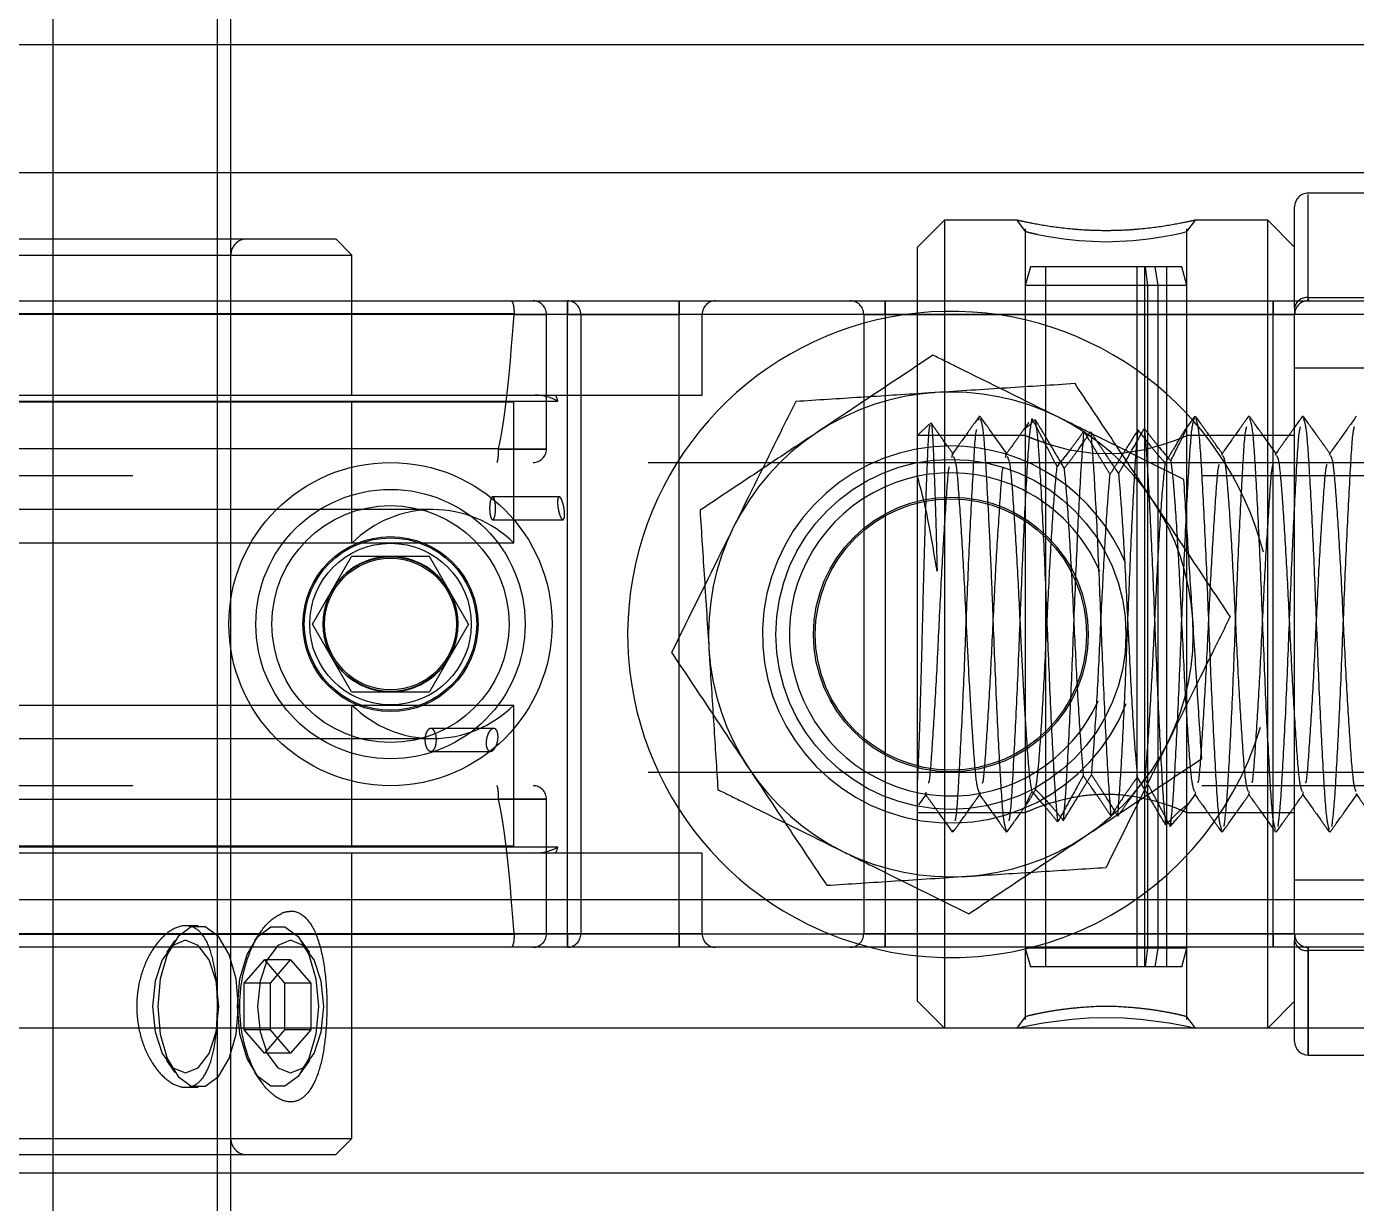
# Model space of a CAD drawing. Header units: metres. Extents: x 0 to 21025, y 0 to 14850.
# Drawn here: x 2088.49 to 2137.86, y 9002.01 to 9045.7 of the extents above; entities that cross this region are included whole.
import ezdxf

# ---------------------------------------------------------------- set-up
doc = ezdxf.new("R2010")
doc.units = ezdxf.units.M
doc.header["$LTSCALE"] = 25
doc.linetypes.add('HIDDEN2', pattern=[4.7625, 3.175, -1.5875])
for name, color, linetype in [('SL1', 8, 'Continuous'), ('SL4', 4, 'Continuous'), ('ST1', 7, 'HIDDEN2')]:
    doc.layers.add(name, color=color, linetype=linetype)

msp = doc.modelspace()

# ---------------------------------------------------------------- linework, layer by layer
at = {"layer": 'SL1'}
for p, q in [((2095.567, 8634.36), (2095.567, 9557.32)), ((2089.467, 8626.447), (2089.467, 9549.408))]:
    msp.add_line(p, q, dxfattribs=at)
at = {"layer": 'SL4'}
for p, q in [((2251.996, 9045.026), (1961.996, 9045.026)), ((2248.996, 9040.269), (1957.238, 9040.269)), ((2215.019, 9035.506), (1988.496, 9035.506)), ((2099.097, 9023.519), (2100.547, 9026.029)), ((2103.445, 9026.029), (2100.547, 9026.029)), ((2104.894, 9023.519), (2103.445, 9026.029)), ((2100.547, 9021.009), (2099.097, 9023.519)), ((2104.894, 9023.519), (2103.445, 9021.009)), ((2100.547, 9021.009), (2103.445, 9021.009)), ((2248.996, 9013.276), (1957.238, 9013.276)), ((2248.821, 9008.519), (1961.996, 9008.519)), ((2100.564, 9004.419), (2100.564, 9008.519)), ((2135.564, 9008.019), (2135.564, 9008.519)), ((2136.064, 9008.519), (2136.064, 9007.519)), ((2136.064, 9007.519), (2145.064, 9007.519)), ((2066.564, 9004.419), (2100.564, 9004.419)), ((2099.964, 9003.819), (2100.564, 9004.419)), ((2067.164, 9003.819), (2099.964, 9003.819)), ((2096.064, 9000.884), (2096.064, 9003.819)), ((2142.802, 9003.134), (2096.064, 9003.134))]:
    msp.add_line(p, q, dxfattribs=at)
for radius in [6, 5, 4.4]:
    msp.add_circle((2101.996, 9023.519), radius, dxfattribs=at)
for centre, radius, start, end in [((2101.996, 9023.519), 2.51, 90, 150), ((2101.996, 9023.519), 2.51, 30, 90), ((2101.996, 9023.519), 2.51, 150, 210), ((2101.996, 9023.519), 2.51, 330, 30), ((2101.996, 9023.519), 2.51, 210, 270), ((2101.996, 9023.519), 2.51, 270, 330), ((2136.064, 9008.019), 0.5, 180, 270)]:
    msp.add_arc(centre, radius, start, end, dxfattribs=at)
at = {"layer": 'ST1'}
for p, q in [((2096.064, 9003.819), (2096.064, 9095.384)), ((2248.996, 9045.026), (1961.996, 9045.026)), ((2145.064, 9039.519), (2136.064, 9039.519)), ((2136.064, 9035.64), (2136.064, 9039.469)), ((2135.564, 9035.261), (2135.564, 9039.019)), ((2122.564, 9038.519), (2121.564, 9037.519)), ((2122.564, 9038.519), (2122.564, 9008.519)), ((2125.25, 9038.519), (2122.564, 9038.519)), ((2125.25, 9038.519), (2125.564, 9038.097)), ((2125.564, 9038.197), (2125.564, 9030.502)), ((2131.564, 9038.097), (2131.879, 9038.519)), ((2131.564, 9030.519), (2131.564, 9038.197)), ((2134.564, 9038.519), (2131.879, 9038.519)), ((2134.564, 9008.519), (2134.564, 9038.519)), ((2135.564, 9037.519), (2134.564, 9038.519)), ((2067.164, 9037.819), (2099.964, 9037.819)), ((2100.564, 9037.219), (2099.964, 9037.819)), ((2066.564, 9037.219), (2100.564, 9037.219)), ((2096.064, 9004.419), (2096.064, 9037.219)), ((2100.564, 9032.019), (2100.564, 9037.219)), ((2121.564, 9009.519), (2121.564, 9037.519)), ((2125.752, 9036.788), (2125.564, 9036.088)), ((2131.377, 9036.788), (2125.752, 9036.788)), ((2126.314, 9036.788), (2126.314, 9010.788)), ((2129.722, 9010.788), (2129.722, 9036.788)), ((2130.009, 9010.788), (2130.009, 9036.788)), ((2130.011, 9036.788), (2130.108, 9036.088)), ((2130.371, 9036.788), (2130.491, 9036.088)), ((2130.814, 9010.788), (2130.814, 9036.788)), ((2131.564, 9036.088), (2131.377, 9036.788)), ((2131.564, 9036.088), (2125.564, 9036.088)), ((2125.564, 9036.088), (2125.564, 9011.488)), ((2130.108, 9036.088), (2130.108, 9011.488)), ((2130.491, 9036.088), (2130.491, 9011.488)), ((2131.564, 9011.488), (2131.564, 9036.088)), ((2251.996, 9035.506), (1951.996, 9035.506)), ((2060.657, 9035.519), (2106.472, 9035.519)), ((2106.472, 9035.519), (2107.289, 9035.519)), ((2107.289, 9035.519), (2108.564, 9035.519)), ((2108.564, 9035.519), (2108.564, 9035.019)), ((2108.564, 9035.519), (2112.714, 9035.519)), ((2108.564, 9035.019), (2108.564, 9035.519)), ((2112.714, 9035.519), (2112.714, 9035.019)), ((2112.714, 9035.519), (2145.064, 9035.519)), ((2112.714, 9035.019), (2112.714, 9035.519)), ((2120.364, 9035.019), (2120.364, 9035.519)), ((2120.364, 9035.519), (2120.364, 9035.019)), ((2134.764, 9035.019), (2134.764, 9035.519)), ((2134.764, 9035.519), (2134.764, 9035.019)), ((2135.564, 9035.261), (2135.564, 9035.019)), ((2136.064, 9035.519), (2136.064, 9035.64)), ((2136.064, 9035.64), (2145.064, 9035.64)), ((2136.064, 9035.64), (2136.064, 9035.519)), ((2113.564, 9035.019), (2053.564, 9035.019)), ((2106.587, 9035.035), (2060.541, 9035.035)), ((2106.586, 9035.019), (2106.587, 9035.035)), ((2107.789, 9035.019), (2106.586, 9035.019)), ((2106.586, 9035.019), (2107.789, 9035.019)), ((2107.789, 9030.019), (2107.789, 9035.019)), ((2108.564, 9035.019), (2107.789, 9035.019)), ((2108.564, 9012.019), (2108.564, 9035.019)), ((2108.564, 9035.019), (2109.064, 9035.019)), ((2109.064, 9035.019), (2108.564, 9035.019)), ((2109.064, 9035.019), (2109.064, 9012.019)), ((2112.714, 9035.019), (2109.064, 9035.019)), ((2109.064, 9035.019), (2112.714, 9035.019)), ((2112.714, 9012.019), (2112.714, 9035.019)), ((2145.064, 9035.019), (2112.714, 9035.019)), ((2113.564, 9032.019), (2113.564, 9035.019)), ((2119.564, 9035.019), (2120.364, 9035.019)), ((2119.564, 9035.019), (2119.564, 9012.019)), ((2120.364, 9035.019), (2119.564, 9035.019)), ((2120.364, 9035.019), (2134.764, 9035.019)), ((2120.364, 9035.019), (2120.364, 9012.019)), ((2134.764, 9035.019), (2135.564, 9035.019)), ((2134.764, 9012.019), (2134.764, 9035.019)), ((2135.564, 9035.019), (2134.764, 9035.019)), ((2135.564, 9012.019), (2135.564, 9035.019)), ((2145.064, 9033.019), (2135.564, 9033.019)), ((2058.917, 9031.796), (2108.211, 9031.796)), ((2083.564, 9032.019), (2113.564, 9032.019)), ((2060.554, 9031.769), (2106.575, 9031.769)), ((2100.564, 9026.524), (2100.564, 9031.769)), ((2106.575, 9026.524), (2106.575, 9031.769)), ((2122.002, 9030.956), (2121.564, 9030.519)), ((2123.836, 9031.085), (2123.87, 9031.246)), ((2125.564, 9030.842), (2125.564, 9016.782)), ((2125.697, 9031.002), (2125.602, 9030.884)), ((2125.693, 9031.005), (2125.645, 9030.937)), ((2131.858, 9031.241), (2131.539, 9030.793)), ((2131.564, 9016.742), (2131.564, 9030.8)), ((2133.858, 9031.189), (2133.87, 9031.246)), ((2135.858, 9031.189), (2135.87, 9031.246)), ((2125.603, 9030.519), (2121.564, 9030.519)), ((2135.564, 9030.519), (2131.564, 9030.519)), ((2061.117, 9030.035), (2106.011, 9030.035)), ((2106.011, 9030.035), (2106.009, 9030.019)), ((2106.009, 9030.019), (2107.789, 9030.019)), ((2107.789, 9030.019), (2106.009, 9030.019)), ((2122.834, 9029.701), (2122.87, 9029.84)), ((2124.834, 9029.701), (2124.87, 9029.84)), ((2132.856, 9029.786), (2132.87, 9029.84)), ((2134.856, 9029.786), (2134.87, 9029.84)), ((2136.856, 9029.786), (2136.87, 9029.84)), ((1992.496, 9029.519), (2211.496, 9029.519)), ((2211.496, 9029.019), (1992.496, 9029.019)), ((2108.261, 9028.244), (2105.79, 9028.244)), ((2103.569, 9027.769), (2063.559, 9027.769)), ((2105.791, 9027.394), (2108.397, 9027.394)), ((2106.575, 9026.524), (2060.554, 9026.524)), ((2060.554, 9020.513), (2106.575, 9020.513)), ((2100.564, 9015.269), (2100.564, 9020.513)), ((2106.575, 9015.269), (2106.575, 9020.513)), ((2105.828, 9019.644), (2103.492, 9019.644)), ((2063.559, 9019.269), (2103.569, 9019.269)), ((2103.492, 9018.794), (2105.706, 9018.794)), ((1992.496, 9018.019), (2211.496, 9018.019)), ((2211.496, 9017.519), (1992.496, 9017.519)), ((2106.011, 9017.002), (2061.117, 9017.002)), ((2106.009, 9017.019), (2106.011, 9017.002)), ((2107.789, 9017.019), (2106.009, 9017.019)), ((2106.009, 9017.019), (2107.789, 9017.019)), ((2107.789, 9012.019), (2107.789, 9017.019)), ((2121.607, 9016.811), (2121.891, 9017.21)), ((2121.87, 9017.197), (2121.89, 9017.273)), ((2123.87, 9017.197), (2123.89, 9017.273)), ((2131.515, 9016.681), (2131.895, 9017.214)), ((2131.87, 9017.197), (2131.893, 9017.286)), ((2133.87, 9017.197), (2133.893, 9017.286)), ((2135.87, 9017.197), (2135.893, 9017.286)), ((2121.564, 9016.519), (2125.564, 9016.519)), ((2125.564, 9016.519), (2125.564, 9008.84)), ((2131.525, 9016.519), (2135.564, 9016.519)), ((2131.564, 9008.84), (2131.564, 9016.535)), ((2122.87, 9015.791), (2122.886, 9015.866)), ((2124.87, 9015.791), (2124.886, 9015.866)), ((2132.87, 9015.791), (2132.891, 9015.85)), ((2134.87, 9015.791), (2134.891, 9015.85)), ((2136.87, 9015.791), (2136.891, 9015.85)), ((2113.564, 9015.019), (2053.564, 9015.019)), ((2108.211, 9015.241), (2058.917, 9015.241)), ((2106.575, 9015.269), (2060.554, 9015.269)), ((2100.564, 9008.519), (2100.564, 9015.019)), ((2113.564, 9012.019), (2113.564, 9015.019)), ((2135.564, 9014.019), (2145.064, 9014.019)), ((2251.996, 9013.276), (1957.238, 9013.276)), ((2094.858, 9012.319), (2094.386, 9012.319)), ((2097.186, 9012.099), (2096.952, 9011.768)), ((2113.564, 9012.019), (2053.564, 9012.019)), ((2060.541, 9012.002), (2106.587, 9012.002)), ((2093.992, 9011.768), (2093.68, 9011.326)), ((2098.996, 9011.326), (2098.684, 9011.768)), ((2106.586, 9012.019), (2107.789, 9012.019)), ((2106.587, 9012.002), (2106.586, 9012.019)), ((2107.789, 9012.019), (2106.586, 9012.019)), ((2107.789, 9012.019), (2108.564, 9012.019)), ((2108.564, 9012.019), (2108.564, 9011.519)), ((2108.564, 9012.019), (2109.064, 9012.019)), ((2108.564, 9011.519), (2108.564, 9012.019)), ((2109.064, 9012.019), (2108.564, 9012.019)), ((2109.064, 9012.019), (2112.714, 9012.019)), ((2112.714, 9012.019), (2109.064, 9012.019)), ((2112.714, 9012.019), (2112.714, 9011.519)), ((2112.714, 9012.019), (2145.064, 9012.019)), ((2112.714, 9011.519), (2112.714, 9012.019)), ((2120.364, 9012.019), (2119.564, 9012.019)), ((2119.564, 9012.019), (2120.364, 9012.019)), ((2120.364, 9011.519), (2120.364, 9012.019)), ((2134.764, 9012.019), (2120.364, 9012.019)), ((2120.364, 9012.019), (2120.364, 9011.519)), ((2135.564, 9012.019), (2134.764, 9012.019)), ((2134.764, 9011.519), (2134.764, 9012.019)), ((2134.764, 9012.019), (2135.564, 9012.019)), ((2134.764, 9012.019), (2134.764, 9011.519)), ((2135.564, 9012.019), (2135.564, 9011.776)), ((2135.564, 9008.519), (2135.564, 9011.776)), ((2106.472, 9011.519), (2060.657, 9011.519)), ((2096.562, 9010.185), (2097.312, 9011.051)), ((2097.312, 9011.051), (2098.062, 9010.185)), ((2098.287, 9011.051), (2097.312, 9011.051)), ((2097.537, 9010.185), (2098.287, 9011.051)), ((2098.287, 9011.051), (2099.037, 9010.185)), ((2107.289, 9011.519), (2106.472, 9011.519)), ((2108.564, 9011.519), (2107.289, 9011.519)), ((2112.714, 9011.519), (2108.564, 9011.519)), ((2145.064, 9011.519), (2112.714, 9011.519)), ((2131.564, 9011.488), (2125.564, 9011.488)), ((2125.564, 9011.488), (2125.752, 9010.788)), ((2130.108, 9011.488), (2130.011, 9010.788)), ((2130.491, 9011.488), (2130.371, 9010.788)), ((2131.377, 9010.788), (2131.564, 9011.488)), ((2136.064, 9011.519), (2136.064, 9011.397)), ((2136.064, 9011.397), (2136.064, 9011.519)), ((2145.064, 9011.397), (2136.064, 9011.397)), ((2136.064, 9011.397), (2136.064, 9008.519)), ((2136.064, 9007.519), (2136.064, 9011.397)), ((2131.377, 9010.788), (2125.752, 9010.788)), ((2097.537, 9010.185), (2096.562, 9010.185)), ((2096.562, 9008.453), (2096.562, 9010.185)), ((2097.537, 9008.453), (2097.537, 9010.185)), ((2098.062, 9010.185), (2098.062, 9008.453)), ((2099.037, 9010.185), (2098.062, 9010.185)), ((2099.037, 9010.185), (2099.037, 9008.453)), ((2121.564, 9009.519), (2122.564, 9008.519)), ((2134.564, 9008.519), (2135.564, 9009.519)), ((2125.564, 9008.94), (2125.25, 9008.519)), ((2131.879, 9008.519), (2131.564, 9008.94)), ((2097.537, 9008.453), (2096.562, 9008.453)), ((2097.312, 9007.587), (2096.562, 9008.453)), ((2098.062, 9008.453), (2097.312, 9007.587)), ((2098.287, 9007.587), (2097.537, 9008.453)), ((2099.037, 9008.453), (2098.062, 9008.453)), ((2099.037, 9008.453), (2098.287, 9007.587)), ((2098.287, 9007.587), (2097.312, 9007.587)), ((2093.68, 9007.311), (2093.992, 9006.869)), ((2098.684, 9006.869), (2098.996, 9007.311)), ((2096.952, 9006.869), (2097.188, 9006.535)), ((2094.382, 9006.319), (2094.858, 9006.319)), ((2096.064, 9003.134), (2071.064, 9003.134))]:
    msp.add_line(p, q, dxfattribs=at)
at = {"layer": 'ST1', "flags": 128}
for points in [[(2126.012, 9037.991), (2125.742, 9038.05), (2125.564, 9038.097), (2125.741, 9038.05), (2126.012, 9037.991), (2126.443, 9037.908), (2126.994, 9037.824), (2127.558, 9037.764), (2128.564, 9037.716), (2129.569, 9037.763), (2130.133, 9037.823), (2130.684, 9037.907), (2131.116, 9037.99), (2131.387, 9038.05), (2131.564, 9038.097), (2131.564, 9038.097)], [(2126.492, 9030.179), (2125.996, 9030.345), (2125.621, 9030.494), (2125.591, 9030.507), (2125.853, 9030.4), (2126.384, 9030.208), (2127.189, 9029.991), (2128.182, 9029.855), (2129.146, 9029.87), (2129.997, 9030.003), (2130.749, 9030.21), (2131.315, 9030.415), (2131.557, 9030.516), (2131.564, 9030.519), (2131.564, 9030.519)], [(2096.358, 9009.319), (2096.268, 9010.345), (2096.007, 9011.247), (2095.608, 9011.917), (2095.119, 9012.273), (2094.598, 9012.273), (2094.108, 9011.917), (2093.709, 9011.247), (2093.449, 9010.345), (2093.358, 9009.319), (2093.449, 9008.293), (2093.709, 9007.39), (2094.108, 9006.721), (2094.598, 9006.364), (2095.119, 9006.364), (2095.608, 9006.721), (2096.007, 9007.39), (2096.268, 9008.293), (2096.358, 9009.319)], [(2099.318, 9009.319), (2099.227, 9008.293), (2098.967, 9007.39), (2098.568, 9006.721), (2098.078, 9006.364), (2097.557, 9006.364), (2097.068, 9006.721), (2096.669, 9007.39), (2096.408, 9008.293), (2096.318, 9009.319), (2096.408, 9010.345), (2096.669, 9011.247), (2097.068, 9011.917), (2097.557, 9012.273), (2098.078, 9012.273), (2098.568, 9011.917), (2098.967, 9011.247), (2099.227, 9010.345), (2099.318, 9009.319)], [(2093.16, 9009.319), (2093.254, 9008.378), (2093.52, 9007.58), (2093.919, 9007.047), (2094.389, 9006.86), (2094.86, 9007.047), (2095.259, 9007.58), (2095.525, 9008.378), (2095.619, 9009.319), (2095.525, 9010.259), (2095.259, 9011.057), (2094.86, 9011.59), (2094.389, 9011.777), (2093.919, 9011.59), (2093.52, 9011.057), (2093.254, 9010.259), (2093.16, 9009.319)], [(2097.057, 9009.319), (2097.151, 9008.378), (2097.417, 9007.58), (2097.816, 9007.047), (2098.287, 9006.86), (2098.757, 9007.047), (2099.156, 9007.58), (2099.422, 9008.378), (2099.516, 9009.319), (2099.422, 9010.259), (2099.156, 9011.057), (2098.757, 9011.59), (2098.287, 9011.777), (2097.816, 9011.59), (2097.417, 9011.057), (2097.151, 9010.259), (2097.057, 9009.319)], [(2125.25, 9008.519), (2125.25, 9008.519), (2125.506, 9008.576), (2126.222, 9008.714), (2127.297, 9008.852), (2127.923, 9008.896), (2128.567, 9008.911), (2129.209, 9008.896), (2129.836, 9008.852), (2130.909, 9008.713), (2131.623, 9008.576), (2131.879, 9008.519), (2131.879, 9008.519)]]:
    msp.add_lwpolyline(points, dxfattribs=at)
at = {"layer": 'ST1'}
for centre, radius in [((2122.802, 9023.134), 6.5), ((2101.996, 9023.519), 4.4), ((2122.802, 9023.134), 5.1), ((2122.802, 9023.134), 5.036), ((2101.996, 9023.519), 3.25), ((2101.996, 9023.519), 3.25), ((2101.996, 9023.519), 3.2), ((2101.996, 9023.519), 3), ((2101.996, 9023.519), 2.5), ((2101.996, 9023.519), 2.445)]:
    msp.add_circle(centre, radius, dxfattribs=at)
for centre, radius, start, end in [((2136.064, 9039.019), 0.5, 90, 180), ((2096.664, 9037.219), 0.6, 90, 180), ((2107.289, 9035.019), 0.5, 0, 90), ((2108.564, 9035.019), 0.5, 0, 90), ((2114.064, 9035.019), 0.5, 90, 180), ((2119.064, 9035.019), 0.5, 0, 90), ((2136.011, 9035.191), 0.452, 83.2366, 171.0568), ((2136.064, 9035.019), 0.5, 90, 180), ((2122.802, 9023.134), 12, 14.7568, 243.6643), ((2107.37, 9030.319), 1.7, 60.3555, 90), ((2083.564, 9023.519), 26, 18.5641, 19.0821), ((2122.802, 9023.134), 9, 63.6643, 123.6643), ((2122.802, 9023.134), 9, 3.6643, 63.6643), ((2122.802, 9023.134), 9, 123.6643, 183.6643), ((2107.289, 9030.019), 0.5, 270, 0), ((2122.802, 9023.134), 7, 90, 338.4817), ((2122.802, 9023.134), 7, 22.2856, 90), ((2122.802, 9023.134), 6, 63.6643, 335.7883), ((2122.802, 9023.134), 6, 22.9033, 63.6643), ((2103.569, 9023.519), 4.25, 90, 135), ((2103.569, 9023.519), 4.25, 45, 90), ((2122.802, 9023.134), 9, 303.6643, 3.6643), ((2122.802, 9023.134), 9, 183.6643, 243.6643), ((2103.569, 9023.519), 4.25, 225, 270), ((2103.569, 9023.519), 4.25, 270, 315), ((2122.802, 9023.134), 12, 243.6643, 343.3032), ((2107.289, 9017.019), 0.5, 0, 90), ((2122.802, 9023.134), 9, 243.6643, 303.6643), ((2107.37, 9016.719), 1.7, 270, 299.6445), ((2083.564, 9023.519), 26, 340.9179, 341.4359), ((2107.289, 9012.019), 0.5, 270, 0), ((2108.564, 9012.019), 0.5, 270, 0), ((2114.064, 9012.019), 0.5, 180, 270), ((2119.064, 9012.019), 0.5, 270, 0), ((2136.064, 9012.019), 0.5, 180, 270), ((2136.011, 9011.846), 0.452, 188.9432, 276.7634), ((2096.664, 9004.419), 0.6, 180, 270)]:
    msp.add_arc(centre, radius, start, end, dxfattribs=at)
for centre, start_param, end_param in [((2105.749, 9091.961), 3.27028, 3.564453), ((2105.749, 8955.076), 5.860325, 6.154498)]:
    msp.add_ellipse(centre, major_axis=(0, 62.443), ratio=0.03267, start_param=start_param, end_param=end_param, dxfattribs=at)
for points, knots in [([(2131.879, 9038.519), (2131.827, 9038.507), (2131.723, 9038.483), (2130.969, 9038.323), (2130.049, 9038.196), (2129.215, 9038.136), (2128.564, 9038.121), (2127.912, 9038.136), (2127.079, 9038.196), (2126.158, 9038.323), (2125.405, 9038.483), (2125.302, 9038.506), (2125.25, 9038.518)], [0, 0, 0, 0, 0.126515, 0.252178, 0.376338, 0.4387, 0.500055, 0.561334, 0.623836, 0.747998, 0.873699, 1, 1, 1, 1]), ([(2106.472, 9035.519), (2106.472, 9035.519), (2106.481, 9035.518), (2106.503, 9035.508), (2106.535, 9035.454), (2106.563, 9035.345), (2106.582, 9035.2), (2106.585, 9035.09), (2106.587, 9035.035)], [0, 0, 0, 0, 0.00841, 0.140315, 0.359805, 0.574575, 0.787251, 1, 1, 1, 1]), ([(2122.137, 9033.505), (2121.435, 9033.037), (2120.018, 9032.093), (2118.552, 9031.117), (2117.813, 9030.624)], [0, 0, 0, 0, 0.495458, 1, 1, 1, 1]), ([(2126.794, 9031.199), (2125.527, 9031.827), (2123.951, 9032.607), (2122.435, 9033.357), (2122.137, 9033.505)], [0, 0, 0, 0, 0.803647, 1, 1, 1, 1]), ([(2127.412, 9032.447), (2126.57, 9032.393), (2124.87, 9032.284), (2123.113, 9032.172), (2122.226, 9032.115)], [0, 0, 0, 0, 0.495458, 1, 1, 1, 1]), ([(2130.292, 9028.123), (2130.224, 9028.225), (2129.707, 9029.001), (2128.732, 9030.465), (2127.855, 9031.782), (2127.412, 9032.447)], [0, 0, 0, 0, 0.07009, 0.530784, 1, 1, 1, 1]), ([(2117.041, 9031.783), (2116.847, 9031.392), (2116.096, 9029.874), (2115.315, 9028.297), (2114.736, 9027.126)], [0, 0, 0, 0, 0.257551, 1, 1, 1, 1]), ([(2122.226, 9032.115), (2122.104, 9032.107), (2121.173, 9032.048), (2119.418, 9031.935), (2117.838, 9031.834), (2117.041, 9031.783)], [0, 0, 0, 0, 0.07009, 0.530784, 1, 1, 1, 1]), ([(2121.564, 9017.579), (2121.585, 9018.052), (2121.626, 9018.998), (2121.693, 9021.129), (2121.753, 9023.5), (2121.812, 9025.924), (2121.879, 9028.13), (2121.941, 9029.827), (2121.993, 9030.84), (2122.03, 9030.891), (2122.045, 9030.912)], [0, 0, 0, 0, 0.127856, 0.255712, 0.383567, 0.511324, 0.64267, 0.774035, 0.905324, 1, 1, 1, 1]), ([(2122.059, 9030.961), (2122.061, 9030.969), (2122.084, 9031.067), (2122.128, 9030.457), (2122.185, 9029.12), (2122.243, 9027.313), (2122.278, 9025.994), (2122.291, 9025.48)], [0, 0, 0, 0, 0.024344, 0.290236, 0.55602, 0.826852, 1, 1, 1, 1]), ([(2122.896, 9029.821), (2122.729, 9030.056), (2122.455, 9030.439), (2122.181, 9030.823), (2122.075, 9030.972)], [0, 0, 0, 0, 0.611339, 1, 1, 1, 1]), ([(2123.835, 9031.203), (2123.668, 9030.969), (2123.334, 9030.501), (2123, 9030.033), (2122.833, 9029.799)], [0, 0, 0, 0, 0.500027, 1, 1, 1, 1]), ([(2124.896, 9029.821), (2124.729, 9030.056), (2124.394, 9030.525), (2124.06, 9030.994), (2123.892, 9031.229)], [0, 0, 0, 0, 0.499948, 1, 1, 1, 1]), ([(2123.892, 9031.144), (2123.928, 9031.041), (2124.007, 9030.816), (2124.101, 9029.298), (2124.204, 9027.43), (2124.292, 9025.526), (2124.383, 9023.182), (2124.491, 9020.474), (2124.627, 9017.935), (2124.735, 9016.198), (2124.816, 9015.97), (2124.855, 9015.862)], [0, 0, 0, 0, 0.108675, 0.235476, 0.323784, 0.412087, 0.497075, 0.625717, 0.75773, 0.884532, 1, 1, 1, 1]), ([(2125.599, 9030.872), (2125.511, 9030.748), (2125.255, 9030.391), (2125, 9030.033), (2124.833, 9029.799)], [0, 0, 0, 0, 0.345879, 1, 1, 1, 1]), ([(2124.96, 9016.209), (2124.973, 9016.257), (2125.028, 9016.461), (2125.113, 9017.969), (2125.25, 9020.466), (2125.37, 9023.522), (2125.491, 9026.559), (2125.627, 9029.111), (2125.725, 9030.647), (2125.792, 9031.011), (2125.818, 9031.151)], [0, 0, 0, 0, 0.044539, 0.186352, 0.333994, 0.477866, 0.621739, 0.769381, 0.911194, 1, 1, 1, 1]), ([(2125.591, 9030.842), (2125.584, 9030.828), (2125.563, 9030.785), (2125.706, 9030.895), (2125.868, 9031.049), (2125.932, 9031.111)], [0, 0, 0, 0, 0.217383, 0.688839, 1, 1, 1, 1]), ([(2126.744, 9029.373), (2126.608, 9029.636), (2126.373, 9030.089), (2126.056, 9030.692), (2125.898, 9030.997), (2125.818, 9031.151)], [0, 0, 0, 0, 0.407732, 0.700309, 1, 1, 1, 1]), ([(2125.932, 9031.111), (2125.964, 9030.901), (2126.027, 9030.486), (2126.124, 9028.918), (2126.25, 9026.559), (2126.37, 9023.518), (2126.491, 9020.479), (2126.609, 9018.249), (2126.696, 9016.846), (2126.743, 9016.397), (2126.767, 9016.174)], [0, 0, 0, 0, 0.113372, 0.225249, 0.376702, 0.524287, 0.671873, 0.823326, 0.912077, 1, 1, 1, 1]), ([(2125.932, 9031.111), (2126.02, 9030.965), (2126.195, 9030.675), (2126.555, 9030.066), (2126.833, 9029.592), (2127.005, 9029.297)], [0, 0, 0, 0, 0.275087, 0.549567, 1, 1, 1, 1]), ([(2131.451, 9028.894), (2130.253, 9029.487), (2128.717, 9030.248), (2127.142, 9031.028), (2126.794, 9031.199)], [0, 0, 0, 0, 0.779636, 1, 1, 1, 1]), ([(2130.965, 9029.579), (2131.128, 9029.902), (2131.362, 9030.369), (2131.544, 9030.749), (2131.58, 9030.85), (2131.508, 9030.755), (2131.304, 9030.429), (2131.03, 9029.965), (2130.824, 9029.607), (2130.763, 9029.501)], [0, 0, 0, 0, 0.258271, 0.372339, 0.487332, 0.589054, 0.71672, 0.9158, 1, 1, 1, 1]), ([(2130.949, 9016.009), (2130.977, 9016.228), (2131.034, 9016.665), (2131.127, 9018.17), (2131.25, 9020.478), (2131.37, 9023.518), (2131.491, 9026.56), (2131.627, 9029.107), (2131.74, 9030.894), (2131.826, 9031.128), (2131.87, 9031.246)], [0, 0, 0, 0, 0.094003, 0.187512, 0.325203, 0.459378, 0.593554, 0.731245, 0.863501, 1, 1, 1, 1]), ([(2132.895, 9029.823), (2132.727, 9030.058), (2132.392, 9030.528), (2132.057, 9030.997), (2131.89, 9031.232)], [0, 0, 0, 0, 0.4999079, 1, 1, 1, 1]), ([(2131.89, 9031.155), (2131.927, 9031.049), (2132.007, 9030.823), (2132.113, 9029.101), (2132.25, 9026.562), (2132.37, 9023.519), (2132.491, 9020.475), (2132.627, 9017.937), (2132.733, 9016.227), (2132.811, 9016.001), (2132.847, 9015.898)], [0, 0, 0, 0, 0.111758, 0.239388, 0.372264, 0.501747, 0.63123, 0.764106, 0.891736, 1, 1, 1, 1]), ([(2133.858, 9031.241), (2133.691, 9031.006), (2133.357, 9030.537), (2133.022, 9030.068), (2132.855, 9029.833)], [0, 0, 0, 0, 0.5000327, 1, 1, 1, 1]), ([(2132.949, 9016.009), (2132.977, 9016.228), (2133.034, 9016.666), (2133.127, 9018.17), (2133.25, 9020.479), (2133.37, 9023.516), (2133.491, 9026.57), (2133.627, 9029.071), (2133.713, 9030.589), (2133.77, 9030.794), (2133.785, 9030.847)], [0, 0, 0, 0, 0.103388, 0.206233, 0.357671, 0.505243, 0.652814, 0.804253, 0.949712, 1, 1, 1, 1]), ([(2134.895, 9029.823), (2134.727, 9030.058), (2134.392, 9030.528), (2134.057, 9030.997), (2133.89, 9031.232)], [0, 0, 0, 0, 0.499908, 1, 1, 1, 1]), ([(2133.89, 9031.155), (2133.927, 9031.049), (2134.007, 9030.823), (2134.113, 9029.101), (2134.25, 9026.562), (2134.37, 9023.519), (2134.491, 9020.475), (2134.627, 9017.937), (2134.733, 9016.227), (2134.811, 9016.001), (2134.847, 9015.898)], [0, 0, 0, 0, 0.111758, 0.239388, 0.372264, 0.501747, 0.63123, 0.764106, 0.891736, 1, 1, 1, 1]), ([(2135.858, 9031.241), (2135.691, 9031.006), (2135.357, 9030.537), (2135.022, 9030.068), (2134.855, 9029.833)], [0, 0, 0, 0, 0.500033, 1, 1, 1, 1]), ([(2134.949, 9016.009), (2134.977, 9016.228), (2135.034, 9016.666), (2135.127, 9018.17), (2135.25, 9020.479), (2135.37, 9023.516), (2135.491, 9026.57), (2135.627, 9029.071), (2135.713, 9030.589), (2135.77, 9030.794), (2135.785, 9030.847)], [0, 0, 0, 0, 0.103388, 0.206233, 0.357671, 0.505243, 0.652814, 0.804253, 0.949712, 1, 1, 1, 1]), ([(2136.895, 9029.823), (2136.727, 9030.058), (2136.392, 9030.528), (2136.057, 9030.997), (2135.89, 9031.232)], [0, 0, 0, 0, 0.4999079, 1, 1, 1, 1]), ([(2135.89, 9031.155), (2135.927, 9031.049), (2136.007, 9030.823), (2136.113, 9029.101), (2136.25, 9026.562), (2136.37, 9023.519), (2136.491, 9020.475), (2136.627, 9017.937), (2136.733, 9016.227), (2136.811, 9016.001), (2136.847, 9015.898)], [0, 0, 0, 0, 0.111758, 0.239388, 0.372264, 0.501747, 0.63123, 0.764106, 0.891736, 1, 1, 1, 1]), ([(2137.858, 9031.241), (2137.691, 9031.006), (2137.357, 9030.537), (2137.022, 9030.068), (2136.855, 9029.833)], [0, 0, 0, 0, 0.500033, 1, 1, 1, 1]), ([(2136.949, 9016.009), (2136.977, 9016.228), (2137.034, 9016.666), (2137.127, 9018.17), (2137.25, 9020.479), (2137.37, 9023.516), (2137.491, 9026.57), (2137.627, 9029.071), (2137.713, 9030.589), (2137.77, 9030.794), (2137.785, 9030.847)], [0, 0, 0, 0, 0.103388, 0.206233, 0.357671, 0.505243, 0.652814, 0.804253, 0.949712, 1, 1, 1, 1]), ([(2117.813, 9030.624), (2117.71, 9030.556), (2116.934, 9030.039), (2115.47, 9029.064), (2114.153, 9028.187), (2113.488, 9027.744)], [0, 0, 0, 0, 0.07009, 0.530784, 1, 1, 1, 1]), ([(2122.96, 9016.209), (2122.973, 9016.257), (2123.028, 9016.461), (2123.113, 9017.969), (2123.25, 9020.468), (2123.37, 9023.518), (2123.491, 9026.574), (2123.628, 9029.053), (2123.706, 9030.516), (2123.755, 9030.714), (2123.762, 9030.743)], [0, 0, 0, 0, 0.047646, 0.199353, 0.357295, 0.511204, 0.665113, 0.823055, 0.974761, 1, 1, 1, 1]), ([(2127.746, 9030.687), (2127.654, 9030.56), (2127.47, 9030.307), (2127.134, 9029.86), (2126.894, 9029.559), (2126.744, 9029.373)], [0, 0, 0, 0, 0.275465, 0.55097, 1, 1, 1, 1]), ([(2126.98, 9016.223), (2127.002, 9016.446), (2127.047, 9016.893), (2127.132, 9018.27), (2127.249, 9020.478), (2127.37, 9023.523), (2127.491, 9026.543), (2127.628, 9029.203), (2127.706, 9030.193), (2127.746, 9030.687)], [0, 0, 0, 0, 0.091539, 0.184266, 0.349273, 0.510066, 0.67086, 0.835866, 1, 1, 1, 1]), ([(2127.005, 9029.297), (2127.098, 9029.416), (2127.282, 9029.653), (2127.614, 9030.108), (2127.851, 9030.45), (2127.997, 9030.662)], [0, 0, 0, 0, 0.275069, 0.550049, 1, 1, 1, 1]), ([(2128.712, 9029.085), (2128.629, 9029.22), (2128.463, 9029.491), (2128.139, 9030.026), (2127.902, 9030.424), (2127.746, 9030.687)], [0, 0, 0, 0, 0.2541453, 0.5082878, 1, 1, 1, 1]), ([(2127.997, 9030.662), (2128.036, 9030.174), (2128.114, 9029.184), (2128.249, 9026.544), (2128.37, 9023.519), (2128.491, 9020.493), (2128.626, 9017.869), (2128.703, 9016.879), (2128.741, 9016.395)], [0, 0, 0, 0, 0.165658, 0.335718, 0.501437, 0.667155, 0.837216, 1, 1, 1, 1]), ([(2127.997, 9030.662), (2128.083, 9030.529), (2128.255, 9030.263), (2128.596, 9029.741), (2128.856, 9029.355), (2129.027, 9029.102)], [0, 0, 0, 0, 0.254741, 0.509482, 1, 1, 1, 1]), ([(2129.751, 9030.738), (2129.582, 9030.466), (2129.327, 9030.056), (2128.978, 9029.502), (2128.801, 9029.224), (2128.712, 9029.085)], [0, 0, 0, 0, 0.497457, 0.748438, 1, 1, 1, 1]), ([(2128.998, 9016.384), (2129.036, 9016.871), (2129.114, 9017.86), (2129.249, 9020.494), (2129.37, 9023.515), (2129.491, 9026.559), (2129.606, 9028.737), (2129.69, 9030.076), (2129.731, 9030.519), (2129.751, 9030.738)], [0, 0, 0, 0, 0.162123, 0.329894, 0.49338, 0.656866, 0.824637, 0.913089, 1, 1, 1, 1]), ([(2129.027, 9029.102), (2129.107, 9029.242), (2129.309, 9029.595), (2129.63, 9030.157), (2129.866, 9030.572), (2129.984, 9030.78)], [0, 0, 0, 0, 0.248799, 0.623508, 1, 1, 1, 1]), ([(2130.763, 9029.501), (2130.673, 9029.599), (2130.495, 9029.795), (2130.155, 9030.206), (2129.907, 9030.533), (2129.751, 9030.738)], [0, 0, 0, 0, 0.2715784, 0.542917, 1, 1, 1, 1]), ([(2129.984, 9030.78), (2130.006, 9030.559), (2130.049, 9030.113), (2130.133, 9028.754), (2130.249, 9026.558), (2130.37, 9023.519), (2130.491, 9020.478), (2130.612, 9018.197), (2130.703, 9016.726), (2130.757, 9016.282), (2130.783, 9016.06)], [0, 0, 0, 0, 0.085004, 0.171301, 0.329311, 0.483287, 0.637262, 0.795272, 0.897616, 1, 1, 1, 1]), ([(2129.984, 9030.78), (2130.076, 9030.661), (2130.259, 9030.424), (2130.597, 9030.006), (2130.822, 9029.744), (2130.965, 9029.579)], [0, 0, 0, 0, 0.2686568, 0.5374025, 1, 1, 1, 1]), ([(2105.944, 9029.519), (2105.952, 9029.526), (2105.969, 9029.54), (2105.99, 9029.655), (2106.006, 9029.821), (2106.008, 9029.953), (2106.009, 9030.019)], [0, 0, 0, 0, 0.25, 0.5, 0.75, 1, 1, 1, 1]), ([(2121.979, 9017.612), (2121.986, 9017.634), (2122.034, 9017.796), (2122.113, 9018.991), (2122.25, 9021.02), (2122.37, 9023.518), (2122.491, 9026.022), (2122.628, 9028.031), (2122.701, 9029.199), (2122.744, 9029.358), (2122.745, 9029.363)], [0, 0, 0, 0, 0.025522, 0.184229, 0.34947, 0.510486, 0.671501, 0.836743, 0.99545, 1, 1, 1, 1]), ([(2122.895, 9029.747), (2122.93, 9029.663), (2123.008, 9029.479), (2123.113, 9028.084), (2123.249, 9026.009), (2123.361, 9023.708), (2123.461, 9021.618), (2123.551, 9020.096), (2123.647, 9018.69), (2123.734, 9017.538), (2123.814, 9017.354), (2123.852, 9017.268)], [0, 0, 0, 0, 0.106668, 0.234267, 0.36712, 0.496575, 0.595655, 0.698162, 0.759735, 0.887334, 1, 1, 1, 1]), ([(2123.979, 9017.612), (2123.986, 9017.634), (2124.034, 9017.796), (2124.113, 9018.991), (2124.25, 9021.02), (2124.37, 9023.518), (2124.491, 9026.022), (2124.628, 9028.031), (2124.701, 9029.199), (2124.744, 9029.358), (2124.745, 9029.363)], [0, 0, 0, 0, 0.025522, 0.184229, 0.34947, 0.510486, 0.671501, 0.836743, 0.99545, 1, 1, 1, 1]), ([(2124.895, 9029.747), (2124.93, 9029.663), (2125.008, 9029.479), (2125.113, 9028.084), (2125.249, 9026.009), (2125.361, 9023.708), (2125.461, 9021.617), (2125.551, 9020.097), (2125.647, 9018.687), (2125.722, 9017.726), (2125.785, 9017.418), (2125.808, 9017.309)], [0, 0, 0, 0, 0.111485, 0.244847, 0.383701, 0.519003, 0.622557, 0.729694, 0.794048, 0.92741, 1, 1, 1, 1]), ([(2125.948, 9017.37), (2125.976, 9017.549), (2126.033, 9017.906), (2126.126, 9019.141), (2126.25, 9021.03), (2126.37, 9023.522), (2126.491, 9025.993), (2126.627, 9028.161), (2126.706, 9028.971), (2126.744, 9029.373)], [0, 0, 0, 0, 0.109023, 0.217406, 0.376039, 0.530614, 0.685189, 0.843822, 1, 1, 1, 1]), ([(2130.009, 9017.77), (2130.044, 9018.148), (2130.118, 9018.955), (2130.249, 9021.043), (2130.37, 9023.519), (2130.491, 9025.993), (2130.633, 9028.269), (2130.718, 9029.075), (2130.763, 9029.501)], [0, 0, 0, 0, 0.147821, 0.315698, 0.479282, 0.642865, 0.810742, 1, 1, 1, 1]), ([(2130.965, 9029.579), (2130.99, 9029.396), (2131.04, 9029.029), (2131.13, 9027.852), (2131.25, 9026.005), (2131.37, 9023.519), (2131.491, 9021.028), (2131.627, 9018.954), (2131.732, 9017.564), (2131.809, 9017.381), (2131.844, 9017.299)], [0, 0, 0, 0, 0.088918, 0.178216, 0.322499, 0.463092, 0.603685, 0.747969, 0.886546, 1, 1, 1, 1]), ([(2131.982, 9017.624), (2131.988, 9017.643), (2132.035, 9017.805), (2132.113, 9018.994), (2132.25, 9021.019), (2132.37, 9023.519), (2132.491, 9026.017), (2132.628, 9028.05), (2132.708, 9029.256), (2132.759, 9029.42), (2132.767, 9029.448)], [0, 0, 0, 0, 0.020732, 0.175704, 0.337058, 0.494284, 0.651511, 0.812864, 0.967837, 1, 1, 1, 1]), ([(2132.894, 9029.775), (2132.918, 9029.733), (2132.97, 9029.645), (2133.04, 9029.005), (2133.13, 9027.863), (2133.249, 9026.002), (2133.37, 9023.52), (2133.491, 9021.028), (2133.627, 9018.954), (2133.732, 9017.564), (2133.809, 9017.381), (2133.844, 9017.299)], [0, 0, 0, 0, 0.072607, 0.155069, 0.237884, 0.371691, 0.502076, 0.632461, 0.766268, 0.894784, 1, 1, 1, 1]), ([(2133.982, 9017.624), (2133.988, 9017.643), (2134.035, 9017.805), (2134.113, 9018.994), (2134.25, 9021.019), (2134.37, 9023.519), (2134.491, 9026.017), (2134.628, 9028.048), (2134.707, 9029.248), (2134.757, 9029.411), (2134.764, 9029.436)], [0, 0, 0, 0, 0.020815, 0.176404, 0.338399, 0.496251, 0.654103, 0.816098, 0.971687, 1, 1, 1, 1]), ([(2134.894, 9029.775), (2134.918, 9029.733), (2134.97, 9029.645), (2135.04, 9029.005), (2135.13, 9027.863), (2135.249, 9026.002), (2135.37, 9023.52), (2135.491, 9021.028), (2135.627, 9018.954), (2135.732, 9017.564), (2135.809, 9017.381), (2135.844, 9017.299)], [0, 0, 0, 0, 0.072607, 0.155069, 0.237884, 0.371691, 0.502076, 0.632461, 0.766268, 0.894784, 1, 1, 1, 1]), ([(2135.982, 9017.624), (2135.988, 9017.643), (2136.035, 9017.805), (2136.113, 9018.994), (2136.25, 9021.019), (2136.37, 9023.519), (2136.491, 9026.017), (2136.628, 9028.05), (2136.708, 9029.256), (2136.759, 9029.42), (2136.767, 9029.448)], [0, 0, 0, 0, 0.020732, 0.175704, 0.337058, 0.494284, 0.651511, 0.812864, 0.967837, 1, 1, 1, 1]), ([(2136.894, 9029.775), (2136.918, 9029.733), (2136.97, 9029.645), (2137.04, 9029.005), (2137.13, 9027.863), (2137.249, 9026.002), (2137.37, 9023.52), (2137.491, 9021.028), (2137.627, 9018.954), (2137.732, 9017.564), (2137.809, 9017.381), (2137.844, 9017.299)], [0, 0, 0, 0, 0.072607, 0.155069, 0.237884, 0.371691, 0.502076, 0.632461, 0.766268, 0.894784, 1, 1, 1, 1]), ([(2122.291, 9025.48), (2122.167, 9026.227), (2121.93, 9027.654), (2121.682, 9028.563), (2121.564, 9028.996)], [0, 0, 0, 0, 0.523722, 1, 1, 1, 1]), ([(2127.005, 9029.297), (2127.041, 9028.912), (2127.117, 9028.103), (2127.249, 9025.994), (2127.37, 9023.519), (2127.491, 9021.042), (2127.618, 9019.037), (2127.688, 9018.239), (2127.718, 9017.891)], [0, 0, 0, 0, 0.1614433, 0.3390761, 0.5121652, 0.6852544, 0.8628871, 1, 1, 1, 1]), ([(2128.026, 9017.928), (2128.055, 9018.267), (2128.124, 9019.062), (2128.25, 9021.042), (2128.37, 9023.519), (2128.491, 9025.996), (2128.615, 9027.96), (2128.684, 9028.753), (2128.712, 9029.085)], [0, 0, 0, 0, 0.136753, 0.32167, 0.501858, 0.682045, 0.866962, 1, 1, 1, 1]), ([(2129.027, 9029.102), (2129.056, 9028.766), (2129.124, 9027.971), (2129.25, 9025.996), (2129.37, 9023.518), (2129.491, 9021.042), (2129.62, 9019), (2129.692, 9018.197), (2129.724, 9017.835)], [0, 0, 0, 0, 0.133333, 0.315032, 0.492083, 0.669134, 0.850833, 1, 1, 1, 1]), ([(2131.783, 9023.709), (2131.775, 9023.832), (2131.716, 9024.763), (2131.603, 9026.518), (2131.502, 9028.097), (2131.451, 9028.894)], [0, 0, 0, 0, 0.07009, 0.530784, 1, 1, 1, 1]), ([(2105.791, 9027.394), (2105.778, 9027.398), (2105.753, 9027.408), (2105.719, 9027.481), (2105.693, 9027.589), (2105.677, 9027.724), (2105.675, 9027.869), (2105.687, 9028.008), (2105.71, 9028.126), (2105.742, 9028.21), (2105.779, 9028.249), (2105.816, 9028.24), (2105.85, 9028.183), (2105.876, 9028.086), (2105.893, 9027.958), (2105.899, 9027.814), (2105.892, 9027.671), (2105.875, 9027.544), (2105.848, 9027.449), (2105.818, 9027.4), (2105.798, 9027.395), (2105.791, 9027.394)], [0, 0, 0, 0, 0.053682, 0.107365, 0.161053, 0.214745, 0.26843, 0.322109, 0.375792, 0.429482, 0.483172, 0.536855, 0.590534, 0.644219, 0.697911, 0.751599, 0.805279, 0.85896, 0.912648, 0.96634, 1, 1, 1, 1]), ([(2108.2, 9028.093), (2108.204, 9028.126), (2108.211, 9028.193), (2108.238, 9028.243), (2108.275, 9028.248), (2108.317, 9028.204), (2108.361, 9028.119), (2108.401, 9028), (2108.434, 9027.859), (2108.455, 9027.713), (2108.461, 9027.578), (2108.452, 9027.472), (2108.429, 9027.405), (2108.395, 9027.386), (2108.354, 9027.415), (2108.31, 9027.488), (2108.268, 9027.597), (2108.233, 9027.733), (2108.208, 9027.879), (2108.198, 9028.004), (2108.2, 9028.068), (2108.2, 9028.093)], [0, 0, 0, 0, 0.053327, 0.106675, 0.159562, 0.212158, 0.264937, 0.31829, 0.372366, 0.427006, 0.481794, 0.536241, 0.590011, 0.643076, 0.69572, 0.748399, 0.801543, 0.85539, 0.909882, 0.964677, 1, 1, 1, 1]), ([(2133.173, 9023.798), (2132.705, 9024.5), (2131.761, 9025.918), (2130.785, 9027.383), (2130.292, 9028.123)], [0, 0, 0, 0, 0.495458, 1, 1, 1, 1]), ([(2113.488, 9027.744), (2113.542, 9026.902), (2113.651, 9025.202), (2113.763, 9023.445), (2113.82, 9022.558)], [0, 0, 0, 0, 0.495458, 1, 1, 1, 1]), ([(2114.736, 9027.126), (2114.526, 9026.703), (2113.746, 9025.127), (2112.986, 9023.592), (2112.431, 9022.469)], [0, 0, 0, 0, 0.268634, 1, 1, 1, 1]), ([(2133.173, 9023.798), (2132.979, 9023.407), (2132.228, 9021.889), (2131.447, 9020.312), (2130.868, 9019.141)], [0, 0, 0, 0, 0.2575513, 1, 1, 1, 1]), ([(2132.115, 9018.523), (2132.061, 9019.365), (2131.953, 9021.065), (2131.84, 9022.822), (2131.783, 9023.709)], [0, 0, 0, 0, 0.495458, 1, 1, 1, 1]), ([(2112.431, 9022.469), (2112.898, 9021.767), (2113.843, 9020.349), (2114.819, 9018.884), (2115.311, 9018.145)], [0, 0, 0, 0, 0.495458, 1, 1, 1, 1]), ([(2113.82, 9022.558), (2113.828, 9022.435), (2113.888, 9021.505), (2114, 9019.75), (2114.101, 9018.17), (2114.152, 9017.373)], [0, 0, 0, 0, 0.07009, 0.530784, 1, 1, 1, 1]), ([(2103.492, 9018.794), (2103.468, 9018.798), (2103.42, 9018.808), (2103.355, 9018.881), (2103.306, 9018.989), (2103.277, 9019.124), (2103.273, 9019.269), (2103.294, 9019.408), (2103.338, 9019.526), (2103.398, 9019.61), (2103.469, 9019.649), (2103.541, 9019.64), (2103.608, 9019.583), (2103.66, 9019.486), (2103.694, 9019.358), (2103.705, 9019.214), (2103.692, 9019.071), (2103.657, 9018.944), (2103.604, 9018.849), (2103.545, 9018.8), (2103.507, 9018.795), (2103.492, 9018.794)], [0, 0, 0, 0, 0.053682, 0.107365, 0.161053, 0.214745, 0.26843, 0.322109, 0.375792, 0.429482, 0.483172, 0.536855, 0.590534, 0.644219, 0.697911, 0.751599, 0.805279, 0.85896, 0.912648, 0.96634, 1, 1, 1, 1]), ([(2105.718, 9019.589), (2105.742, 9019.608), (2105.791, 9019.647), (2105.863, 9019.646), (2105.925, 9019.601), (2105.969, 9019.513), (2105.991, 9019.393), (2105.988, 9019.252), (2105.96, 9019.106), (2105.91, 9018.972), (2105.843, 9018.867), (2105.768, 9018.803), (2105.694, 9018.786), (2105.628, 9018.817), (2105.578, 9018.893), (2105.548, 9019.004), (2105.543, 9019.14), (2105.564, 9019.287), (2105.608, 9019.426), (2105.662, 9019.529), (2105.702, 9019.572), (2105.718, 9019.589)], [0, 0, 0, 0, 0.052764, 0.105537, 0.158138, 0.210944, 0.264331, 0.318437, 0.373091, 0.427875, 0.482301, 0.536036, 0.589068, 0.641695, 0.694383, 0.747562, 0.801454, 0.85598, 0.910778, 0.965356, 1, 1, 1, 1]), ([(2130.868, 9019.141), (2130.658, 9018.717), (2129.878, 9017.141), (2129.118, 9015.607), (2128.562, 9014.484)], [0, 0, 0, 0, 0.268634, 1, 1, 1, 1]), ([(2127.791, 9015.643), (2127.893, 9015.711), (2128.669, 9016.228), (2130.133, 9017.203), (2131.451, 9018.08), (2132.115, 9018.523)], [0, 0, 0, 0, 0.07009, 0.530784, 1, 1, 1, 1]), ([(2115.311, 9018.145), (2115.379, 9018.042), (2115.896, 9017.266), (2116.871, 9015.802), (2117.749, 9014.485), (2118.191, 9013.82)], [0, 0, 0, 0, 0.07009, 0.530784, 1, 1, 1, 1]), ([(2106.009, 9017.019), (2106.008, 9017.084), (2106.006, 9017.215), (2105.991, 9017.38), (2105.969, 9017.496), (2105.953, 9017.511), (2105.944, 9017.519)], [0, 0, 0, 0, 0.25, 0.5, 0.75, 1, 1, 1, 1]), ([(2127.718, 9017.891), (2127.638, 9017.746), (2127.437, 9017.382), (2127.117, 9016.806), (2126.884, 9016.385), (2126.767, 9016.174)], [0, 0, 0, 0, 0.248503, 0.623083, 1, 1, 1, 1]), ([(2126.98, 9016.223), (2127.15, 9016.501), (2127.406, 9016.92), (2127.757, 9017.493), (2127.936, 9017.783), (2128.026, 9017.928)], [0, 0, 0, 0, 0.496833, 0.748087, 1, 1, 1, 1]), ([(2128.741, 9016.395), (2128.653, 9016.528), (2128.477, 9016.792), (2128.138, 9017.294), (2127.883, 9017.657), (2127.718, 9017.891)], [0, 0, 0, 0, 0.262288, 0.524583, 1, 1, 1, 1]), ([(2128.026, 9017.928), (2128.112, 9017.795), (2128.284, 9017.529), (2128.609, 9017.014), (2128.846, 9016.632), (2128.998, 9016.384)], [0, 0, 0, 0, 0.2609815, 0.5219522, 1, 1, 1, 1]), ([(2129.724, 9017.835), (2129.634, 9017.709), (2129.453, 9017.456), (2129.124, 9016.977), (2128.889, 9016.62), (2128.741, 9016.395)], [0, 0, 0, 0, 0.270831, 0.541621, 1, 1, 1, 1]), ([(2128.998, 9016.384), (2129.089, 9016.514), (2129.271, 9016.773), (2129.607, 9017.241), (2129.854, 9017.566), (2130.009, 9017.77)], [0, 0, 0, 0, 0.272181, 0.544383, 1, 1, 1, 1]), ([(2130.783, 9016.06), (2130.636, 9016.305), (2130.394, 9016.709), (2130.035, 9017.312), (2129.828, 9017.66), (2129.724, 9017.835)], [0, 0, 0, 0, 0.433845, 0.716111, 1, 1, 1, 1]), ([(2130.009, 9017.77), (2130.152, 9017.5), (2130.386, 9017.059), (2130.701, 9016.472), (2130.866, 9016.163), (2130.949, 9016.009)], [0, 0, 0, 0, 0.441766, 0.719681, 1, 1, 1, 1]), ([(2114.152, 9017.373), (2114.45, 9017.226), (2115.966, 9016.475), (2117.542, 9015.695), (2118.809, 9015.068)], [0, 0, 0, 0, 0.196353, 1, 1, 1, 1]), ([(2121.85, 9017.208), (2122.018, 9016.974), (2122.353, 9016.504), (2122.688, 9016.034), (2122.855, 9015.799)], [0, 0, 0, 0, 0.499919, 1, 1, 1, 1]), ([(2122.886, 9015.8), (2123.054, 9016.035), (2123.389, 9016.505), (2123.724, 9016.975), (2123.891, 9017.21)], [0, 0, 0, 0, 0.500093, 1, 1, 1, 1]), ([(2123.85, 9017.208), (2124.018, 9016.974), (2124.353, 9016.504), (2124.688, 9016.034), (2124.855, 9015.799)], [0, 0, 0, 0, 0.499919, 1, 1, 1, 1]), ([(2125.808, 9017.309), (2125.741, 9017.17), (2125.624, 9016.926), (2125.551, 9016.751), (2125.577, 9016.763), (2125.701, 9016.953), (2125.853, 9017.21), (2125.948, 9017.37)], [0, 0, 0, 0, 0.232062, 0.405334, 0.579425, 0.739184, 1, 1, 1, 1]), ([(2131.525, 9016.535), (2131.535, 9016.531), (2131.567, 9016.517), (2131.302, 9016.63), (2130.77, 9016.83), (2129.963, 9017.062), (2128.984, 9017.208), (2127.987, 9017.191), (2127.09, 9017.041), (2126.323, 9016.819), (2125.764, 9016.605), (2125.574, 9016.523), (2125.566, 9016.519), (2125.564, 9016.519)], [0, 0, 0, 0, 0.042064, 0.139917, 0.240882, 0.349454, 0.459852, 0.561345, 0.657638, 0.759941, 0.870291, 0.978834, 1, 1, 1, 1]), ([(2126.767, 9016.174), (2126.678, 9016.285), (2126.499, 9016.506), (2126.151, 9016.92), (2125.946, 9017.152), (2125.808, 9017.309)], [0, 0, 0, 0, 0.2458743, 0.4918758, 1, 1, 1, 1]), ([(2125.948, 9017.37), (2126.108, 9017.213), (2126.346, 9016.982), (2126.71, 9016.56), (2126.89, 9016.336), (2126.98, 9016.223)], [0, 0, 0, 0, 0.509215, 0.752961, 1, 1, 1, 1]), ([(2131.842, 9017.22), (2132.01, 9016.985), (2132.345, 9016.515), (2132.68, 9016.045), (2132.847, 9015.81)], [0, 0, 0, 0, 0.499911, 1, 1, 1, 1]), ([(2132.891, 9015.807), (2133.059, 9016.042), (2133.393, 9016.511), (2133.728, 9016.98), (2133.895, 9017.214)], [0, 0, 0, 0, 0.5000417, 1, 1, 1, 1]), ([(2133.842, 9017.22), (2134.01, 9016.985), (2134.345, 9016.515), (2134.68, 9016.045), (2134.847, 9015.81)], [0, 0, 0, 0, 0.4999108, 1, 1, 1, 1]), ([(2134.891, 9015.807), (2135.059, 9016.042), (2135.393, 9016.511), (2135.728, 9016.98), (2135.895, 9017.214)], [0, 0, 0, 0, 0.500042, 1, 1, 1, 1]), ([(2135.842, 9017.22), (2136.01, 9016.985), (2136.345, 9016.515), (2136.68, 9016.045), (2136.847, 9015.81)], [0, 0, 0, 0, 0.4999108, 1, 1, 1, 1]), ([(2136.891, 9015.807), (2137.059, 9016.042), (2137.393, 9016.511), (2137.728, 9016.98), (2137.895, 9017.214)], [0, 0, 0, 0, 0.5000417, 1, 1, 1, 1]), ([(2137.842, 9017.22), (2138.01, 9016.985), (2138.345, 9016.515), (2138.68, 9016.045), (2138.847, 9015.81)], [0, 0, 0, 0, 0.499911, 1, 1, 1, 1]), ([(2124.886, 9015.8), (2125.054, 9016.035), (2125.289, 9016.365), (2125.524, 9016.695), (2125.592, 9016.79)], [0, 0, 0, 0, 0.71263, 1, 1, 1, 1]), ([(2131.538, 9016.742), (2131.542, 9016.756), (2131.552, 9016.793), (2131.356, 9016.643), (2131.075, 9016.378), (2130.865, 9016.148), (2130.783, 9016.06)], [0, 0, 0, 0, 0.1885855, 0.4977227, 0.805445, 1, 1, 1, 1]), ([(2130.949, 9016.009), (2131.104, 9016.189), (2131.365, 9016.493), (2131.47, 9016.628), (2131.512, 9016.683)], [0, 0, 0, 0, 0.59338, 1, 1, 1, 1]), ([(2123.466, 9012.763), (2124.168, 9013.23), (2125.586, 9014.174), (2127.051, 9015.15), (2127.791, 9015.643)], [0, 0, 0, 0, 0.495458, 1, 1, 1, 1]), ([(2118.809, 9015.068), (2119.156, 9014.896), (2120.732, 9014.116), (2122.268, 9013.355), (2123.466, 9012.763)], [0, 0, 0, 0, 0.220364, 1, 1, 1, 1]), ([(2118.191, 9013.82), (2119.033, 9013.874), (2120.733, 9013.983), (2122.49, 9014.095), (2123.377, 9014.152)], [0, 0, 0, 0, 0.495458, 1, 1, 1, 1]), ([(2123.377, 9014.152), (2123.5, 9014.16), (2124.431, 9014.219), (2126.186, 9014.332), (2127.765, 9014.433), (2128.562, 9014.484)], [0, 0, 0, 0, 0.07009, 0.530784, 1, 1, 1, 1]), ([(2098.013, 9012.811), (2097.829, 9012.711), (2097.467, 9012.515), (2096.969, 9011.814), (2096.579, 9010.878), (2096.371, 9009.709), (2096.421, 9008.445), (2096.743, 9007.263), (2097.267, 9006.344), (2097.867, 9005.823), (2098.42, 9005.729), (2098.875, 9005.991), (2099.228, 9006.556), (2099.483, 9007.405), (2099.627, 9008.505), (2099.649, 9009.754), (2099.534, 9010.986), (2099.27, 9012.016), (2098.861, 9012.68), (2098.411, 9012.903), (2098.119, 9012.836), (2098.013, 9012.811)], [0, 0, 0, 0, 0.04953, 0.097263, 0.149461, 0.206091, 0.265343, 0.325187, 0.383771, 0.43836, 0.487481, 0.533462, 0.580261, 0.63082, 0.686048, 0.74465, 0.804481, 0.863764, 0.920056, 0.970995, 1, 1, 1, 1]), ([(2095.573, 9009.319), (2095.564, 9008.987), (2095.546, 9008.323), (2095.394, 9007.436), (2095.132, 9006.749), (2094.74, 9006.345), (2094.245, 9006.278), (2093.704, 9006.544), (2093.185, 9007.109), (2092.771, 9007.925), (2092.552, 9008.904), (2092.577, 9009.921), (2092.83, 9010.86), (2093.262, 9011.636), (2093.798, 9012.165), (2094.345, 9012.373), (2094.818, 9012.24), (2095.182, 9011.793), (2095.425, 9011.073), (2095.553, 9010.204), (2095.567, 9009.591), (2095.573, 9009.319)], [0, 0, 0, 0, 0.052628, 0.10522, 0.158773, 0.212997, 0.266197, 0.318318, 0.370893, 0.424779, 0.478873, 0.531644, 0.583647, 0.636606, 0.690767, 0.74453, 0.796954, 0.849149, 0.902518, 0.956758, 1, 1, 1, 1]), ([(2106.587, 9012.002), (2106.585, 9011.947), (2106.582, 9011.837), (2106.563, 9011.692), (2106.535, 9011.583), (2106.503, 9011.529), (2106.481, 9011.519), (2106.472, 9011.519), (2106.472, 9011.519)], [0, 0, 0, 0, 0.2127494, 0.4254248, 0.6401954, 0.859685, 0.9915898, 1, 1, 1, 1]), ([(2131.564, 9008.94), (2131.53, 9008.951), (2131.476, 9008.968), (2131.122, 9009.047), (2130.705, 9009.129), (2130.171, 9009.214), (2129.462, 9009.289), (2128.566, 9009.342), (2127.67, 9009.289), (2126.96, 9009.214), (2126.427, 9009.13), (2126.001, 9009.045), (2125.679, 9008.976), (2125.505, 9008.924), (2125.564, 9008.94), (2125.564, 9008.94)], [0, 0, 0, 0, 0.109362, 0.175749, 0.249858, 0.324841, 0.391554, 0.499929, 0.608436, 0.675138, 0.750058, 0.824268, 0.8907, 0.999989, 1, 1, 1, 1])]:
    msp.add_open_spline(points, degree=3, knots=knots, dxfattribs=at)

doc.saveas('drawing.dxf')
